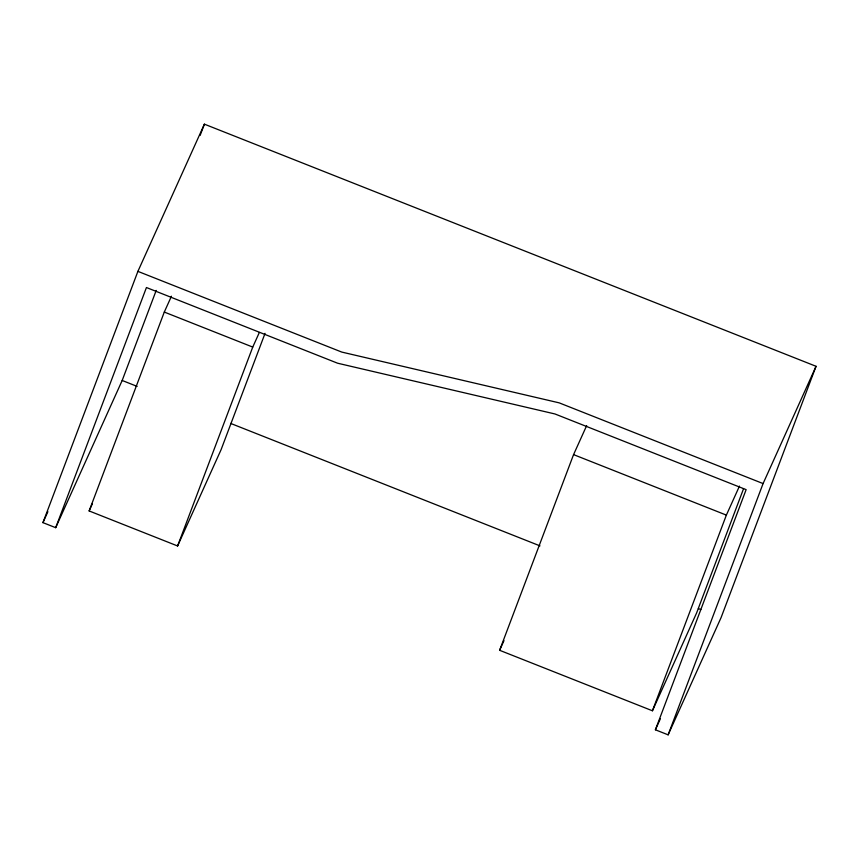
<?xml version="1.0" encoding="UTF-8"?>
<svg xmlns="http://www.w3.org/2000/svg" width="859" height="859" viewBox="0 0 859 859"><rect width="100%" height="100%" fill="white"/><g stroke="black" fill="none" stroke-linecap="round" stroke-linejoin="round"><path stroke-width="1.29" d="M42.95 522.637L137.902 271.369L204.388 124.158L816.05 366.299L721.098 617.567L668.13 734.842L655.396 729.796L746.138 489.641L554.989 413.974L337.587 363.207L146.438 287.529L55.695 527.684L42.95 522.637L47.9 511.685M200.136 135.411L204.388 124.158M55.695 527.684L122.182 380.473L156.209 290.417M265.044 333.356L221.085 449.687L177.598 545.97L89.143 510.944L164.294 312.064L171.446 296.215M177.598 545.97L252.75 347.079L259.354 332.454M743.55 488.739L696.628 612.918L652.432 710.78L499.627 650.295L573.565 454.615L586.665 425.613M652.432 710.78L726.37 515.11L739.459 486.108M668.13 734.842L763.082 483.574L816.05 366.299M89.143 510.944L92.439 503.632M499.627 650.295L503.986 640.631M655.396 729.796L660.356 718.8M763.082 483.574L559.198 402.86L341.785 352.083L137.902 271.369M573.565 454.615L726.37 515.11M164.294 312.064L252.75 347.079M122.182 380.473L137.15 386.4M230.684 423.423L539.989 545.873M698.378 608.58L700.88 609.568"/></g></svg>
